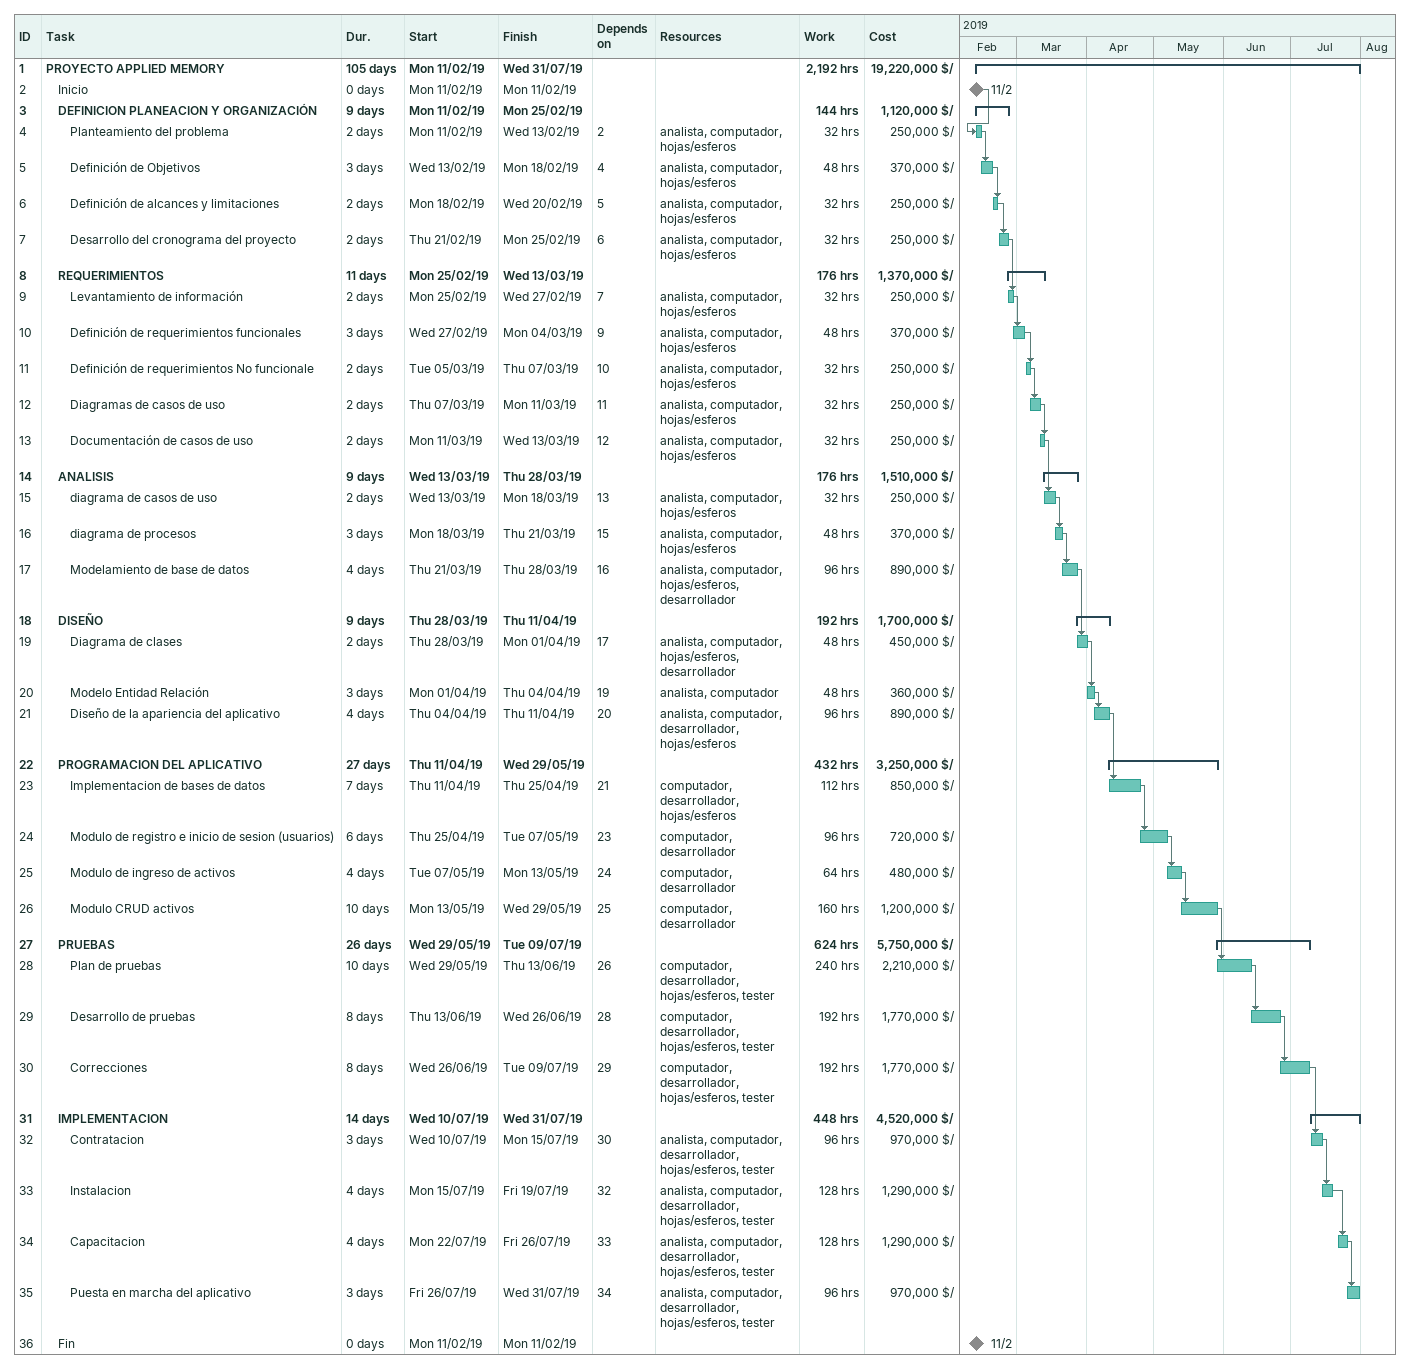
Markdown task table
| ID | Level | Task | Duration | Start | Finish | Predecessors | Resources | Work (h) | Cost ($/) |
|---|---|---|---|---|---|---|---|---|---|
| 1 | 1 | **PROYECTO APPLIED MEMORY** | 105d | 2019-02-11 | 2019-07-31 |  |  | 2192 | 19220000 |
| 2 | 2 | Inicio | 0d | 2019-02-11 | 2019-02-11 |  |  |  |  |
| 3 | 2 | **DEFINICION PLANEACION Y ORGANIZACIÓN** | 9d | 2019-02-11 | 2019-02-25 |  |  | 144 | 1120000 |
| 4 | 3 | Planteamiento del problema | 2d | 2019-02-11 | 2019-02-13 | 2 | analista, computador, hojas/esferos | 32 | 250000 |
| 5 | 3 | Definición de Objetivos | 3d | 2019-02-13 | 2019-02-18 | 4 | analista, computador, hojas/esferos | 48 | 370000 |
| 6 | 3 | Definición de alcances y limitaciones | 2d | 2019-02-18 | 2019-02-20 | 5 | analista, computador, hojas/esferos | 32 | 250000 |
| 7 | 3 | Desarrollo del cronograma del proyecto | 2d | 2019-02-21 | 2019-02-25 | 6 | analista, computador, hojas/esferos | 32 | 250000 |
| 8 | 2 | **REQUERIMIENTOS** | 11d | 2019-02-25 | 2019-03-13 |  |  | 176 | 1370000 |
| 9 | 3 | Levantamiento de información | 2d | 2019-02-25 | 2019-02-27 | 7 | analista, computador, hojas/esferos | 32 | 250000 |
| 10 | 3 | Definición de requerimientos funcionales | 3d | 2019-02-27 | 2019-03-04 | 9 | analista, computador, hojas/esferos | 48 | 370000 |
| 11 | 3 | Definición de requerimientos No funcionale | 2d | 2019-03-05 | 2019-03-07 | 10 | analista, computador, hojas/esferos | 32 | 250000 |
| 12 | 3 | Diagramas de casos de uso | 2d | 2019-03-07 | 2019-03-11 | 11 | analista, computador, hojas/esferos | 32 | 250000 |
| 13 | 3 | Documentación de casos de uso | 2d | 2019-03-11 | 2019-03-13 | 12 | analista, computador, hojas/esferos | 32 | 250000 |
| 14 | 2 | **ANALISIS** | 9d | 2019-03-13 | 2019-03-28 |  |  | 176 | 1510000 |
| 15 | 3 | diagrama de casos de uso | 2d | 2019-03-13 | 2019-03-18 | 13 | analista, computador, hojas/esferos | 32 | 250000 |
| 16 | 3 | diagrama de procesos | 3d | 2019-03-18 | 2019-03-21 | 15 | analista, computador, hojas/esferos | 48 | 370000 |
| 17 | 3 | Modelamiento de base de datos | 4d | 2019-03-21 | 2019-03-28 | 16 | analista, computador, hojas/esferos, desarrollador | 96 | 890000 |
| 18 | 2 | **DISEÑO** | 9d | 2019-03-28 | 2019-04-11 |  |  | 192 | 1700000 |
| 19 | 3 | Diagrama de clases | 2d | 2019-03-28 | 2019-04-01 | 17 | analista, computador, hojas/esferos, desarrollador | 48 | 450000 |
| 20 | 3 | Modelo Entidad Relación | 3d | 2019-04-01 | 2019-04-04 | 19 | analista, computador | 48 | 360000 |
| 21 | 3 | Diseño de la apariencia del aplicativo | 4d | 2019-04-04 | 2019-04-11 | 20 | analista, computador, desarrollador, hojas/esferos | 96 | 890000 |
| 22 | 2 | **PROGRAMACION DEL APLICATIVO** | 27d | 2019-04-11 | 2019-05-29 |  |  | 432 | 3250000 |
| 23 | 3 | Implementacion de bases de datos | 7d | 2019-04-11 | 2019-04-25 | 21 | computador, desarrollador, hojas/esferos | 112 | 850000 |
| 24 | 3 | Modulo de registro e inicio de sesion (usuarios) | 6d | 2019-04-25 | 2019-05-07 | 23 | computador, desarrollador | 96 | 720000 |
| 25 | 3 | Modulo de ingreso de activos | 4d | 2019-05-07 | 2019-05-13 | 24 | computador, desarrollador | 64 | 480000 |
| 26 | 3 | Modulo CRUD activos | 10d | 2019-05-13 | 2019-05-29 | 25 | computador, desarrollador | 160 | 1200000 |
| 27 | 2 | **PRUEBAS** | 26d | 2019-05-29 | 2019-07-09 |  |  | 624 | 5750000 |
| 28 | 3 | Plan de pruebas | 10d | 2019-05-29 | 2019-06-13 | 26 | computador, desarrollador, hojas/esferos, tester | 240 | 2210000 |
| 29 | 3 | Desarrollo de pruebas | 8d | 2019-06-13 | 2019-06-26 | 28 | computador, desarrollador, hojas/esferos, tester | 192 | 1770000 |
| 30 | 3 | Correcciones | 8d | 2019-06-26 | 2019-07-09 | 29 | computador, desarrollador, hojas/esferos, tester | 192 | 1770000 |
| 31 | 2 | **IMPLEMENTACION** | 14d | 2019-07-10 | 2019-07-31 |  |  | 448 | 4520000 |
| 32 | 3 | Contratacion | 3d | 2019-07-10 | 2019-07-15 | 30 | analista, computador, desarrollador, hojas/esferos, tester | 96 | 970000 |
| 33 | 3 | Instalacion | 4d | 2019-07-15 | 2019-07-19 | 32 | analista, computador, desarrollador, hojas/esferos, tester | 128 | 1290000 |
| 34 | 3 | Capacitacion | 4d | 2019-07-22 | 2019-07-26 | 33 | analista, computador, desarrollador, hojas/esferos, tester | 128 | 1290000 |
| 35 | 3 | Puesta en marcha del aplicativo | 3d | 2019-07-26 | 2019-07-31 | 34 | analista, computador, desarrollador, hojas/esferos, tester | 96 | 970000 |
| 36 | 2 | Fin | 0d | 2019-02-11 | 2019-02-11 |  |  |  |  |
